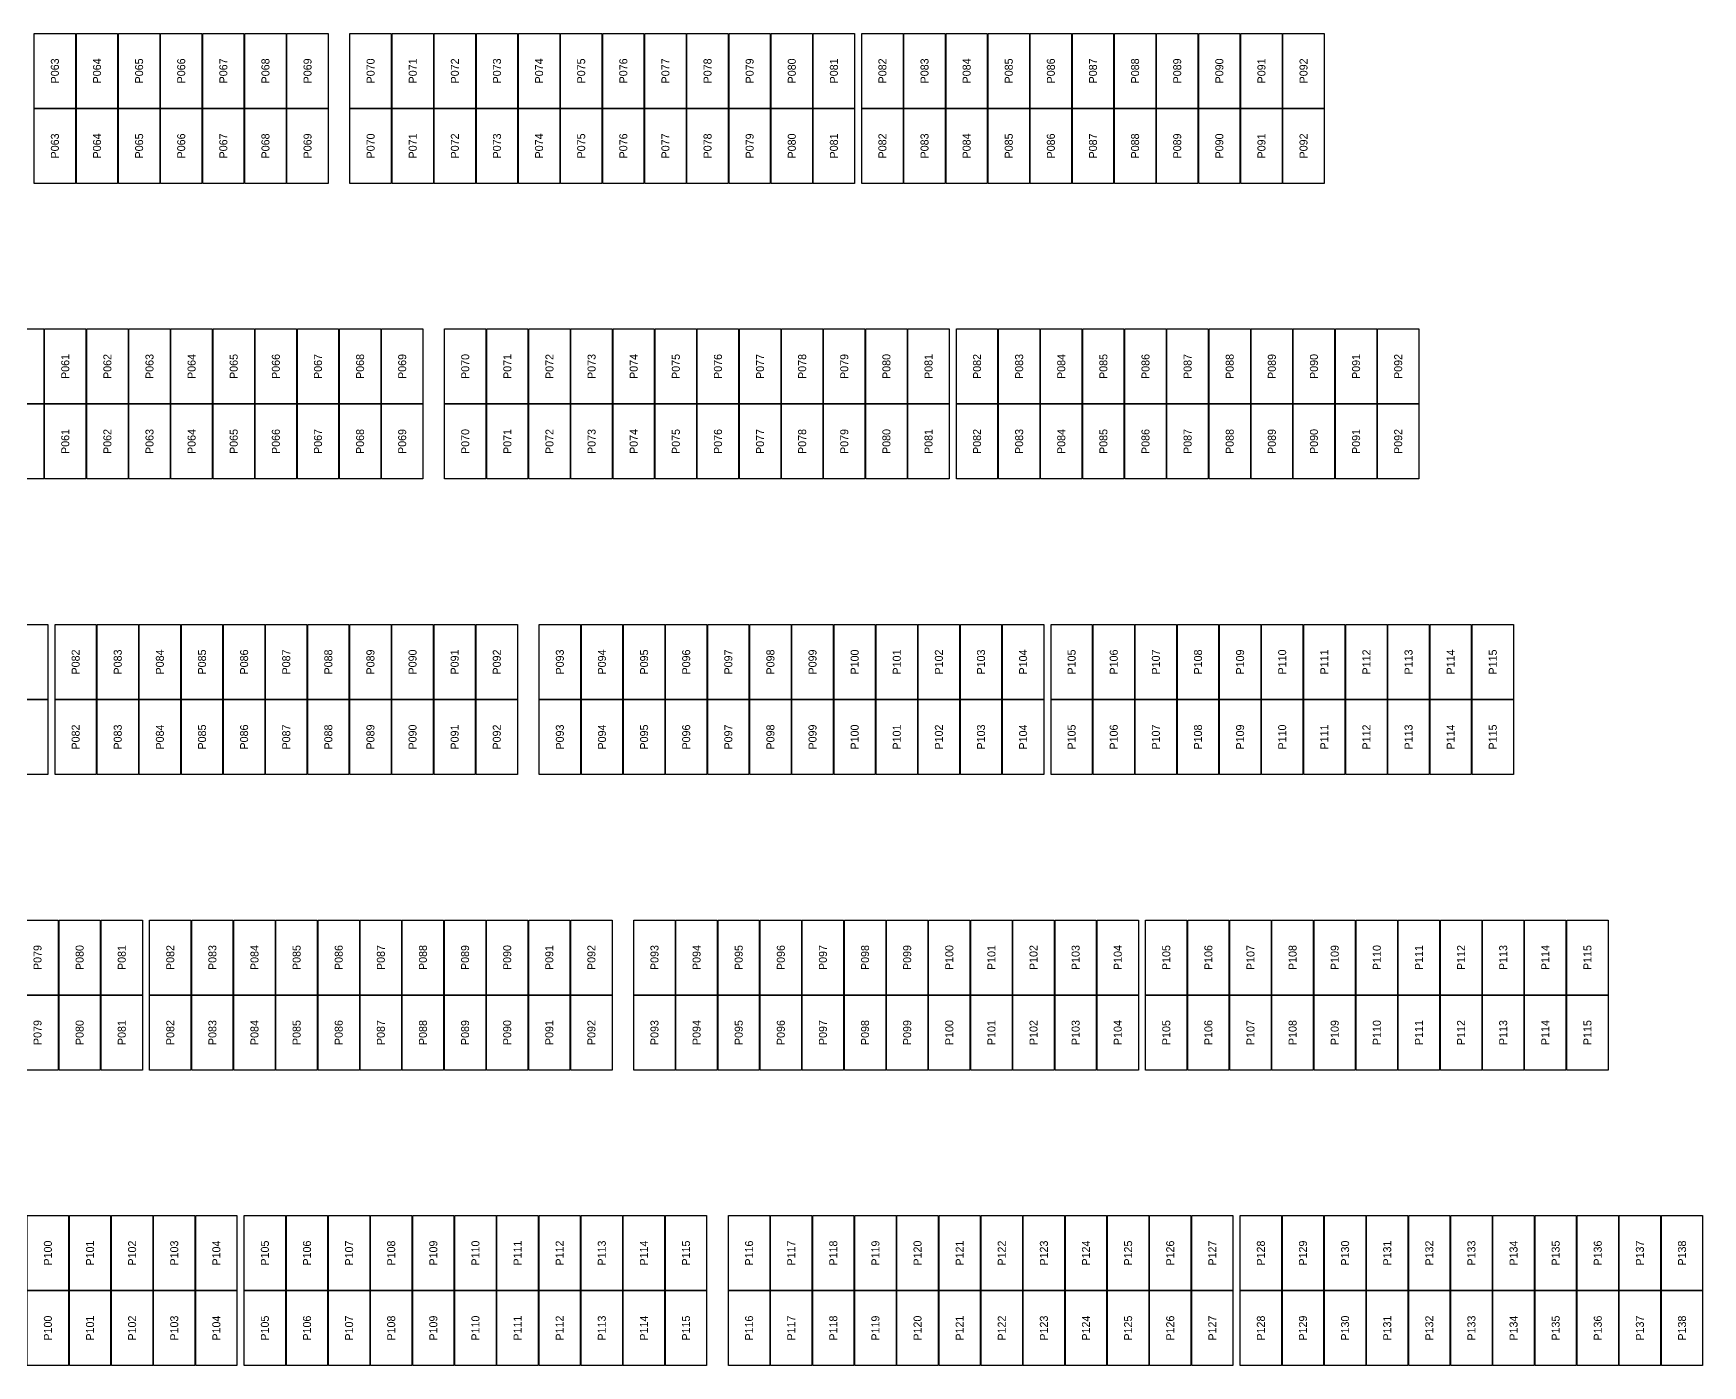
# Model space of a CAD drawing. Extents: x 296295 to 296770, y 651564 to 652121.
# Drawn here: x 296668.19 to 296714.09, y 651669.76 to 651706.39 of the extents above; entities that cross this region are included whole.
import ezdxf
from ezdxf.enums import TextEntityAlignment as Align

# ---------------------------------------------------------------- set-up
doc = ezdxf.new("R2010")
doc.units = 0

msp = doc.modelspace()

# ---------------------------------------------------------------- linework, layer by layer
at = {"layer": 'PANELS_MASTER'}
for points in [[(296668.218, 651706.385), (296669.352, 651706.385), (296669.352, 651704.322), (296668.218, 651704.322)], [(296669.376, 651706.385), (296670.51, 651706.385), (296670.51, 651704.322), (296669.376, 651704.322)], [(296670.534, 651706.385), (296671.668, 651706.385), (296671.668, 651704.322), (296670.534, 651704.322)], [(296671.692, 651706.385), (296672.826, 651706.385), (296672.826, 651704.322), (296671.692, 651704.322)], [(296672.85, 651706.385), (296673.984, 651706.385), (296673.984, 651704.322), (296672.85, 651704.322)], [(296674.008, 651706.385), (296675.142, 651706.385), (296675.142, 651704.322), (296674.008, 651704.322)], [(296675.166, 651706.385), (296676.3, 651706.385), (296676.3, 651704.322), (296675.166, 651704.322)], [(296676.9, 651706.385), (296678.034, 651706.385), (296678.034, 651704.322), (296676.9, 651704.322)], [(296678.058, 651706.385), (296679.192, 651706.385), (296679.192, 651704.322), (296678.058, 651704.322)], [(296679.216, 651706.385), (296680.35, 651706.385), (296680.35, 651704.322), (296679.216, 651704.322)], [(296680.374, 651706.385), (296681.508, 651706.385), (296681.508, 651704.322), (296680.374, 651704.322)], [(296681.532, 651706.385), (296682.666, 651706.385), (296682.666, 651704.322), (296681.532, 651704.322)], [(296682.69, 651706.385), (296683.824, 651706.385), (296683.824, 651704.322), (296682.69, 651704.322)], [(296683.848, 651706.385), (296684.982, 651706.385), (296684.982, 651704.322), (296683.848, 651704.322)], [(296685.006, 651706.385), (296686.14, 651706.385), (296686.14, 651704.322), (296685.006, 651704.322)], [(296686.164, 651706.385), (296687.298, 651706.385), (296687.298, 651704.322), (296686.164, 651704.322)], [(296687.322, 651706.385), (296688.456, 651706.385), (296688.456, 651704.322), (296687.322, 651704.322)], [(296688.48, 651706.385), (296689.614, 651706.385), (296689.614, 651704.322), (296688.48, 651704.322)], [(296689.638, 651706.385), (296690.772, 651706.385), (296690.772, 651704.322), (296689.638, 651704.322)], [(296690.972, 651706.385), (296692.106, 651706.385), (296692.106, 651704.322), (296690.972, 651704.322)], [(296692.13, 651706.385), (296693.264, 651706.385), (296693.264, 651704.322), (296692.13, 651704.322)], [(296693.288, 651706.385), (296694.422, 651706.385), (296694.422, 651704.322), (296693.288, 651704.322)], [(296694.446, 651706.385), (296695.58, 651706.385), (296695.58, 651704.322), (296694.446, 651704.322)], [(296695.604, 651706.385), (296696.738, 651706.385), (296696.738, 651704.322), (296695.604, 651704.322)], [(296696.762, 651706.385), (296697.896, 651706.385), (296697.896, 651704.322), (296696.762, 651704.322)], [(296697.92, 651706.385), (296699.054, 651706.385), (296699.054, 651704.322), (296697.92, 651704.322)], [(296699.078, 651706.385), (296700.212, 651706.385), (296700.212, 651704.322), (296699.078, 651704.322)], [(296700.236, 651706.385), (296701.37, 651706.385), (296701.37, 651704.322), (296700.236, 651704.322)], [(296701.394, 651706.385), (296702.528, 651706.385), (296702.528, 651704.322), (296701.394, 651704.322)], [(296702.552, 651706.385), (296703.686, 651706.385), (296703.686, 651704.322), (296702.552, 651704.322)], [(296668.218, 651704.322), (296669.352, 651704.322), (296669.352, 651702.259), (296668.218, 651702.259)], [(296669.376, 651704.322), (296670.51, 651704.322), (296670.51, 651702.259), (296669.376, 651702.259)], [(296670.534, 651704.322), (296671.668, 651704.322), (296671.668, 651702.259), (296670.534, 651702.259)], [(296671.692, 651704.322), (296672.826, 651704.322), (296672.826, 651702.259), (296671.692, 651702.259)], [(296672.85, 651704.322), (296673.984, 651704.322), (296673.984, 651702.259), (296672.85, 651702.259)], [(296674.008, 651704.322), (296675.142, 651704.322), (296675.142, 651702.259), (296674.008, 651702.259)], [(296675.166, 651704.322), (296676.3, 651704.322), (296676.3, 651702.259), (296675.166, 651702.259)], [(296676.9, 651704.322), (296678.034, 651704.322), (296678.034, 651702.259), (296676.9, 651702.259)], [(296678.058, 651704.322), (296679.192, 651704.322), (296679.192, 651702.259), (296678.058, 651702.259)], [(296679.216, 651704.322), (296680.35, 651704.322), (296680.35, 651702.259), (296679.216, 651702.259)], [(296680.374, 651704.322), (296681.508, 651704.322), (296681.508, 651702.259), (296680.374, 651702.259)], [(296681.532, 651704.322), (296682.666, 651704.322), (296682.666, 651702.259), (296681.532, 651702.259)], [(296682.69, 651704.322), (296683.824, 651704.322), (296683.824, 651702.259), (296682.69, 651702.259)], [(296683.848, 651704.322), (296684.982, 651704.322), (296684.982, 651702.259), (296683.848, 651702.259)], [(296685.006, 651704.322), (296686.14, 651704.322), (296686.14, 651702.259), (296685.006, 651702.259)], [(296686.164, 651704.322), (296687.298, 651704.322), (296687.298, 651702.259), (296686.164, 651702.259)], [(296687.322, 651704.322), (296688.456, 651704.322), (296688.456, 651702.259), (296687.322, 651702.259)], [(296688.48, 651704.322), (296689.614, 651704.322), (296689.614, 651702.259), (296688.48, 651702.259)], [(296689.638, 651704.322), (296690.772, 651704.322), (296690.772, 651702.259), (296689.638, 651702.259)], [(296690.972, 651704.322), (296692.106, 651704.322), (296692.106, 651702.259), (296690.972, 651702.259)], [(296692.13, 651704.322), (296693.264, 651704.322), (296693.264, 651702.259), (296692.13, 651702.259)], [(296693.288, 651704.322), (296694.422, 651704.322), (296694.422, 651702.259), (296693.288, 651702.259)], [(296694.446, 651704.322), (296695.58, 651704.322), (296695.58, 651702.259), (296694.446, 651702.259)], [(296695.604, 651704.322), (296696.738, 651704.322), (296696.738, 651702.259), (296695.604, 651702.259)], [(296696.762, 651704.322), (296697.896, 651704.322), (296697.896, 651702.259), (296696.762, 651702.259)], [(296697.92, 651704.322), (296699.054, 651704.322), (296699.054, 651702.259), (296697.92, 651702.259)], [(296699.078, 651704.322), (296700.212, 651704.322), (296700.212, 651702.259), (296699.078, 651702.259)], [(296700.236, 651704.322), (296701.37, 651704.322), (296701.37, 651702.259), (296700.236, 651702.259)], [(296701.394, 651704.322), (296702.528, 651704.322), (296702.528, 651702.259), (296701.394, 651702.259)], [(296702.552, 651704.322), (296703.686, 651704.322), (296703.686, 651702.259), (296702.552, 651702.259)], [(296667.346, 651698.259), (296668.48, 651698.259), (296668.48, 651696.196), (296667.346, 651696.196)], [(296668.504, 651698.259), (296669.638, 651698.259), (296669.638, 651696.196), (296668.504, 651696.196)], [(296669.662, 651698.259), (296670.796, 651698.259), (296670.796, 651696.196), (296669.662, 651696.196)], [(296670.82, 651698.259), (296671.954, 651698.259), (296671.954, 651696.196), (296670.82, 651696.196)], [(296671.978, 651698.259), (296673.112, 651698.259), (296673.112, 651696.196), (296671.978, 651696.196)], [(296673.136, 651698.259), (296674.27, 651698.259), (296674.27, 651696.196), (296673.136, 651696.196)], [(296674.294, 651698.259), (296675.428, 651698.259), (296675.428, 651696.196), (296674.294, 651696.196)], [(296675.452, 651698.259), (296676.586, 651698.259), (296676.586, 651696.196), (296675.452, 651696.196)], [(296676.61, 651698.259), (296677.744, 651698.259), (296677.744, 651696.196), (296676.61, 651696.196)], [(296677.768, 651698.259), (296678.902, 651698.259), (296678.902, 651696.196), (296677.768, 651696.196)], [(296679.502, 651698.259), (296680.636, 651698.259), (296680.636, 651696.196), (296679.502, 651696.196)], [(296680.66, 651698.259), (296681.794, 651698.259), (296681.794, 651696.196), (296680.66, 651696.196)], [(296681.818, 651698.259), (296682.952, 651698.259), (296682.952, 651696.196), (296681.818, 651696.196)], [(296682.976, 651698.259), (296684.11, 651698.259), (296684.11, 651696.196), (296682.976, 651696.196)], [(296684.134, 651698.259), (296685.268, 651698.259), (296685.268, 651696.196), (296684.134, 651696.196)], [(296685.292, 651698.259), (296686.426, 651698.259), (296686.426, 651696.196), (296685.292, 651696.196)], [(296686.45, 651698.259), (296687.584, 651698.259), (296687.584, 651696.196), (296686.45, 651696.196)], [(296687.608, 651698.259), (296688.742, 651698.259), (296688.742, 651696.196), (296687.608, 651696.196)], [(296688.766, 651698.259), (296689.9, 651698.259), (296689.9, 651696.196), (296688.766, 651696.196)], [(296689.924, 651698.259), (296691.058, 651698.259), (296691.058, 651696.196), (296689.924, 651696.196)], [(296691.082, 651698.259), (296692.216, 651698.259), (296692.216, 651696.196), (296691.082, 651696.196)], [(296692.24, 651698.259), (296693.374, 651698.259), (296693.374, 651696.196), (296692.24, 651696.196)], [(296693.574, 651698.259), (296694.708, 651698.259), (296694.708, 651696.196), (296693.574, 651696.196)], [(296694.732, 651698.259), (296695.866, 651698.259), (296695.866, 651696.196), (296694.732, 651696.196)], [(296695.89, 651698.259), (296697.024, 651698.259), (296697.024, 651696.196), (296695.89, 651696.196)], [(296697.048, 651698.259), (296698.182, 651698.259), (296698.182, 651696.196), (296697.048, 651696.196)], [(296698.206, 651698.259), (296699.34, 651698.259), (296699.34, 651696.196), (296698.206, 651696.196)], [(296699.364, 651698.259), (296700.498, 651698.259), (296700.498, 651696.196), (296699.364, 651696.196)], [(296700.522, 651698.259), (296701.656, 651698.259), (296701.656, 651696.196), (296700.522, 651696.196)], [(296701.68, 651698.259), (296702.814, 651698.259), (296702.814, 651696.196), (296701.68, 651696.196)], [(296702.838, 651698.259), (296703.972, 651698.259), (296703.972, 651696.196), (296702.838, 651696.196)], [(296703.996, 651698.259), (296705.13, 651698.259), (296705.13, 651696.196), (296703.996, 651696.196)], [(296705.154, 651698.259), (296706.288, 651698.259), (296706.288, 651696.196), (296705.154, 651696.196)], [(296667.346, 651696.196), (296668.48, 651696.196), (296668.48, 651694.133), (296667.346, 651694.133)], [(296668.504, 651696.196), (296669.638, 651696.196), (296669.638, 651694.133), (296668.504, 651694.133)], [(296669.662, 651696.196), (296670.796, 651696.196), (296670.796, 651694.133), (296669.662, 651694.133)], [(296670.82, 651696.196), (296671.954, 651696.196), (296671.954, 651694.133), (296670.82, 651694.133)], [(296671.978, 651696.196), (296673.112, 651696.196), (296673.112, 651694.133), (296671.978, 651694.133)], [(296673.136, 651696.196), (296674.27, 651696.196), (296674.27, 651694.133), (296673.136, 651694.133)], [(296674.294, 651696.196), (296675.428, 651696.196), (296675.428, 651694.133), (296674.294, 651694.133)], [(296675.452, 651696.196), (296676.586, 651696.196), (296676.586, 651694.133), (296675.452, 651694.133)], [(296676.61, 651696.196), (296677.744, 651696.196), (296677.744, 651694.133), (296676.61, 651694.133)], [(296677.768, 651696.196), (296678.902, 651696.196), (296678.902, 651694.133), (296677.768, 651694.133)], [(296679.502, 651696.196), (296680.636, 651696.196), (296680.636, 651694.133), (296679.502, 651694.133)], [(296680.66, 651696.196), (296681.794, 651696.196), (296681.794, 651694.133), (296680.66, 651694.133)], [(296681.818, 651696.196), (296682.952, 651696.196), (296682.952, 651694.133), (296681.818, 651694.133)], [(296682.976, 651696.196), (296684.11, 651696.196), (296684.11, 651694.133), (296682.976, 651694.133)], [(296684.134, 651696.196), (296685.268, 651696.196), (296685.268, 651694.133), (296684.134, 651694.133)], [(296685.292, 651696.196), (296686.426, 651696.196), (296686.426, 651694.133), (296685.292, 651694.133)], [(296686.45, 651696.196), (296687.584, 651696.196), (296687.584, 651694.133), (296686.45, 651694.133)], [(296687.608, 651696.196), (296688.742, 651696.196), (296688.742, 651694.133), (296687.608, 651694.133)], [(296688.766, 651696.196), (296689.9, 651696.196), (296689.9, 651694.133), (296688.766, 651694.133)], [(296689.924, 651696.196), (296691.058, 651696.196), (296691.058, 651694.133), (296689.924, 651694.133)], [(296691.082, 651696.196), (296692.216, 651696.196), (296692.216, 651694.133), (296691.082, 651694.133)], [(296692.24, 651696.196), (296693.374, 651696.196), (296693.374, 651694.133), (296692.24, 651694.133)], [(296693.574, 651696.196), (296694.708, 651696.196), (296694.708, 651694.133), (296693.574, 651694.133)], [(296694.732, 651696.196), (296695.866, 651696.196), (296695.866, 651694.133), (296694.732, 651694.133)], [(296695.89, 651696.196), (296697.024, 651696.196), (296697.024, 651694.133), (296695.89, 651694.133)], [(296697.048, 651696.196), (296698.182, 651696.196), (296698.182, 651694.133), (296697.048, 651694.133)], [(296698.206, 651696.196), (296699.34, 651696.196), (296699.34, 651694.133), (296698.206, 651694.133)], [(296699.364, 651696.196), (296700.498, 651696.196), (296700.498, 651694.133), (296699.364, 651694.133)], [(296700.522, 651696.196), (296701.656, 651696.196), (296701.656, 651694.133), (296700.522, 651694.133)], [(296701.68, 651696.196), (296702.814, 651696.196), (296702.814, 651694.133), (296701.68, 651694.133)], [(296702.838, 651696.196), (296703.972, 651696.196), (296703.972, 651694.133), (296702.838, 651694.133)], [(296703.996, 651696.196), (296705.13, 651696.196), (296705.13, 651694.133), (296703.996, 651694.133)], [(296705.154, 651696.196), (296706.288, 651696.196), (296706.288, 651694.133), (296705.154, 651694.133)], [(296667.455, 651690.133), (296668.589, 651690.133), (296668.589, 651688.07), (296667.455, 651688.07)], [(296668.789, 651690.133), (296669.923, 651690.133), (296669.923, 651688.07), (296668.789, 651688.07)], [(296669.947, 651690.133), (296671.081, 651690.133), (296671.081, 651688.07), (296669.947, 651688.07)], [(296671.105, 651690.133), (296672.239, 651690.133), (296672.239, 651688.07), (296671.105, 651688.07)], [(296672.263, 651690.133), (296673.397, 651690.133), (296673.397, 651688.07), (296672.263, 651688.07)], [(296673.421, 651690.133), (296674.555, 651690.133), (296674.555, 651688.07), (296673.421, 651688.07)], [(296674.579, 651690.133), (296675.713, 651690.133), (296675.713, 651688.07), (296674.579, 651688.07)], [(296675.737, 651690.133), (296676.871, 651690.133), (296676.871, 651688.07), (296675.737, 651688.07)], [(296676.895, 651690.133), (296678.029, 651690.133), (296678.029, 651688.07), (296676.895, 651688.07)], [(296678.053, 651690.133), (296679.187, 651690.133), (296679.187, 651688.07), (296678.053, 651688.07)], [(296679.211, 651690.133), (296680.345, 651690.133), (296680.345, 651688.07), (296679.211, 651688.07)], [(296680.369, 651690.133), (296681.503, 651690.133), (296681.503, 651688.07), (296680.369, 651688.07)], [(296682.103, 651690.133), (296683.237, 651690.133), (296683.237, 651688.07), (296682.103, 651688.07)], [(296683.261, 651690.133), (296684.395, 651690.133), (296684.395, 651688.07), (296683.261, 651688.07)], [(296684.419, 651690.133), (296685.553, 651690.133), (296685.553, 651688.07), (296684.419, 651688.07)], [(296685.577, 651690.133), (296686.711, 651690.133), (296686.711, 651688.07), (296685.577, 651688.07)], [(296686.735, 651690.133), (296687.869, 651690.133), (296687.869, 651688.07), (296686.735, 651688.07)], [(296687.893, 651690.133), (296689.027, 651690.133), (296689.027, 651688.07), (296687.893, 651688.07)], [(296689.051, 651690.133), (296690.185, 651690.133), (296690.185, 651688.07), (296689.051, 651688.07)], [(296690.209, 651690.133), (296691.343, 651690.133), (296691.343, 651688.07), (296690.209, 651688.07)], [(296691.367, 651690.133), (296692.501, 651690.133), (296692.501, 651688.07), (296691.367, 651688.07)], [(296692.525, 651690.133), (296693.659, 651690.133), (296693.659, 651688.07), (296692.525, 651688.07)], [(296693.683, 651690.133), (296694.817, 651690.133), (296694.817, 651688.07), (296693.683, 651688.07)], [(296694.841, 651690.133), (296695.975, 651690.133), (296695.975, 651688.07), (296694.841, 651688.07)], [(296696.175, 651690.133), (296697.309, 651690.133), (296697.309, 651688.07), (296696.175, 651688.07)], [(296697.333, 651690.133), (296698.467, 651690.133), (296698.467, 651688.07), (296697.333, 651688.07)], [(296698.491, 651690.133), (296699.625, 651690.133), (296699.625, 651688.07), (296698.491, 651688.07)], [(296699.649, 651690.133), (296700.783, 651690.133), (296700.783, 651688.07), (296699.649, 651688.07)], [(296700.807, 651690.133), (296701.941, 651690.133), (296701.941, 651688.07), (296700.807, 651688.07)], [(296701.965, 651690.133), (296703.099, 651690.133), (296703.099, 651688.07), (296701.965, 651688.07)], [(296703.123, 651690.133), (296704.257, 651690.133), (296704.257, 651688.07), (296703.123, 651688.07)], [(296704.281, 651690.133), (296705.415, 651690.133), (296705.415, 651688.07), (296704.281, 651688.07)], [(296705.439, 651690.133), (296706.573, 651690.133), (296706.573, 651688.07), (296705.439, 651688.07)], [(296706.597, 651690.133), (296707.731, 651690.133), (296707.731, 651688.07), (296706.597, 651688.07)], [(296707.755, 651690.133), (296708.889, 651690.133), (296708.889, 651688.07), (296707.755, 651688.07)], [(296667.455, 651688.07), (296668.589, 651688.07), (296668.589, 651686.007), (296667.455, 651686.007)], [(296668.789, 651688.07), (296669.923, 651688.07), (296669.923, 651686.007), (296668.789, 651686.007)], [(296669.947, 651688.07), (296671.081, 651688.07), (296671.081, 651686.007), (296669.947, 651686.007)], [(296671.105, 651688.07), (296672.239, 651688.07), (296672.239, 651686.007), (296671.105, 651686.007)], [(296672.263, 651688.07), (296673.397, 651688.07), (296673.397, 651686.007), (296672.263, 651686.007)], [(296673.421, 651688.07), (296674.555, 651688.07), (296674.555, 651686.007), (296673.421, 651686.007)], [(296674.579, 651688.07), (296675.713, 651688.07), (296675.713, 651686.007), (296674.579, 651686.007)], [(296675.737, 651688.07), (296676.871, 651688.07), (296676.871, 651686.007), (296675.737, 651686.007)], [(296676.895, 651688.07), (296678.029, 651688.07), (296678.029, 651686.007), (296676.895, 651686.007)], [(296678.053, 651688.07), (296679.187, 651688.07), (296679.187, 651686.007), (296678.053, 651686.007)], [(296679.211, 651688.07), (296680.345, 651688.07), (296680.345, 651686.007), (296679.211, 651686.007)], [(296680.369, 651688.07), (296681.503, 651688.07), (296681.503, 651686.007), (296680.369, 651686.007)], [(296682.103, 651688.07), (296683.237, 651688.07), (296683.237, 651686.007), (296682.103, 651686.007)], [(296683.261, 651688.07), (296684.395, 651688.07), (296684.395, 651686.007), (296683.261, 651686.007)], [(296684.419, 651688.07), (296685.553, 651688.07), (296685.553, 651686.007), (296684.419, 651686.007)], [(296685.577, 651688.07), (296686.711, 651688.07), (296686.711, 651686.007), (296685.577, 651686.007)], [(296686.735, 651688.07), (296687.869, 651688.07), (296687.869, 651686.007), (296686.735, 651686.007)], [(296687.893, 651688.07), (296689.027, 651688.07), (296689.027, 651686.007), (296687.893, 651686.007)], [(296689.051, 651688.07), (296690.185, 651688.07), (296690.185, 651686.007), (296689.051, 651686.007)], [(296690.209, 651688.07), (296691.343, 651688.07), (296691.343, 651686.007), (296690.209, 651686.007)], [(296691.367, 651688.07), (296692.501, 651688.07), (296692.501, 651686.007), (296691.367, 651686.007)], [(296692.525, 651688.07), (296693.659, 651688.07), (296693.659, 651686.007), (296692.525, 651686.007)], [(296693.683, 651688.07), (296694.817, 651688.07), (296694.817, 651686.007), (296693.683, 651686.007)], [(296694.841, 651688.07), (296695.975, 651688.07), (296695.975, 651686.007), (296694.841, 651686.007)], [(296696.175, 651688.07), (296697.309, 651688.07), (296697.309, 651686.007), (296696.175, 651686.007)], [(296697.333, 651688.07), (296698.467, 651688.07), (296698.467, 651686.007), (296697.333, 651686.007)], [(296698.491, 651688.07), (296699.625, 651688.07), (296699.625, 651686.007), (296698.491, 651686.007)], [(296699.649, 651688.07), (296700.783, 651688.07), (296700.783, 651686.007), (296699.649, 651686.007)], [(296700.807, 651688.07), (296701.941, 651688.07), (296701.941, 651686.007), (296700.807, 651686.007)], [(296701.965, 651688.07), (296703.099, 651688.07), (296703.099, 651686.007), (296701.965, 651686.007)], [(296703.123, 651688.07), (296704.257, 651688.07), (296704.257, 651686.007), (296703.123, 651686.007)], [(296704.281, 651688.07), (296705.415, 651688.07), (296705.415, 651686.007), (296704.281, 651686.007)], [(296705.439, 651688.07), (296706.573, 651688.07), (296706.573, 651686.007), (296705.439, 651686.007)], [(296706.597, 651688.07), (296707.731, 651688.07), (296707.731, 651686.007), (296706.597, 651686.007)], [(296707.755, 651688.07), (296708.889, 651688.07), (296708.889, 651686.007), (296707.755, 651686.007)], [(296667.741, 651682.007), (296668.875, 651682.007), (296668.875, 651679.944), (296667.741, 651679.944)], [(296668.899, 651682.007), (296670.033, 651682.007), (296670.033, 651679.944), (296668.899, 651679.944)], [(296670.057, 651682.007), (296671.191, 651682.007), (296671.191, 651679.944), (296670.057, 651679.944)], [(296671.391, 651682.007), (296672.525, 651682.007), (296672.525, 651679.944), (296671.391, 651679.944)], [(296672.549, 651682.007), (296673.683, 651682.007), (296673.683, 651679.944), (296672.549, 651679.944)], [(296673.707, 651682.007), (296674.841, 651682.007), (296674.841, 651679.944), (296673.707, 651679.944)], [(296674.865, 651682.007), (296675.999, 651682.007), (296675.999, 651679.944), (296674.865, 651679.944)], [(296676.023, 651682.007), (296677.157, 651682.007), (296677.157, 651679.944), (296676.023, 651679.944)], [(296677.181, 651682.007), (296678.315, 651682.007), (296678.315, 651679.944), (296677.181, 651679.944)], [(296678.339, 651682.007), (296679.473, 651682.007), (296679.473, 651679.944), (296678.339, 651679.944)], [(296679.497, 651682.007), (296680.631, 651682.007), (296680.631, 651679.944), (296679.497, 651679.944)], [(296680.655, 651682.007), (296681.789, 651682.007), (296681.789, 651679.944), (296680.655, 651679.944)], [(296681.813, 651682.007), (296682.947, 651682.007), (296682.947, 651679.944), (296681.813, 651679.944)], [(296682.971, 651682.007), (296684.105, 651682.007), (296684.105, 651679.944), (296682.971, 651679.944)], [(296684.705, 651682.007), (296685.839, 651682.007), (296685.839, 651679.944), (296684.705, 651679.944)], [(296685.863, 651682.007), (296686.997, 651682.007), (296686.997, 651679.944), (296685.863, 651679.944)], [(296687.021, 651682.007), (296688.155, 651682.007), (296688.155, 651679.944), (296687.021, 651679.944)], [(296688.179, 651682.007), (296689.313, 651682.007), (296689.313, 651679.944), (296688.179, 651679.944)], [(296689.337, 651682.007), (296690.471, 651682.007), (296690.471, 651679.944), (296689.337, 651679.944)], [(296690.495, 651682.007), (296691.629, 651682.007), (296691.629, 651679.944), (296690.495, 651679.944)], [(296691.653, 651682.007), (296692.787, 651682.007), (296692.787, 651679.944), (296691.653, 651679.944)], [(296692.811, 651682.007), (296693.945, 651682.007), (296693.945, 651679.944), (296692.811, 651679.944)], [(296693.969, 651682.007), (296695.103, 651682.007), (296695.103, 651679.944), (296693.969, 651679.944)], [(296695.127, 651682.007), (296696.261, 651682.007), (296696.261, 651679.944), (296695.127, 651679.944)], [(296696.285, 651682.007), (296697.419, 651682.007), (296697.419, 651679.944), (296696.285, 651679.944)], [(296697.443, 651682.007), (296698.577, 651682.007), (296698.577, 651679.944), (296697.443, 651679.944)], [(296698.777, 651682.007), (296699.911, 651682.007), (296699.911, 651679.944), (296698.777, 651679.944)], [(296699.935, 651682.007), (296701.069, 651682.007), (296701.069, 651679.944), (296699.935, 651679.944)], [(296701.093, 651682.007), (296702.227, 651682.007), (296702.227, 651679.944), (296701.093, 651679.944)], [(296702.251, 651682.007), (296703.385, 651682.007), (296703.385, 651679.944), (296702.251, 651679.944)], [(296703.409, 651682.007), (296704.543, 651682.007), (296704.543, 651679.944), (296703.409, 651679.944)], [(296704.567, 651682.007), (296705.701, 651682.007), (296705.701, 651679.944), (296704.567, 651679.944)], [(296705.725, 651682.007), (296706.859, 651682.007), (296706.859, 651679.944), (296705.725, 651679.944)], [(296706.883, 651682.007), (296708.017, 651682.007), (296708.017, 651679.944), (296706.883, 651679.944)], [(296708.041, 651682.007), (296709.175, 651682.007), (296709.175, 651679.944), (296708.041, 651679.944)], [(296709.199, 651682.007), (296710.333, 651682.007), (296710.333, 651679.944), (296709.199, 651679.944)], [(296710.357, 651682.007), (296711.491, 651682.007), (296711.491, 651679.944), (296710.357, 651679.944)], [(296667.741, 651679.944), (296668.875, 651679.944), (296668.875, 651677.881), (296667.741, 651677.881)], [(296668.899, 651679.944), (296670.033, 651679.944), (296670.033, 651677.881), (296668.899, 651677.881)], [(296670.057, 651679.944), (296671.191, 651679.944), (296671.191, 651677.881), (296670.057, 651677.881)], [(296671.391, 651679.944), (296672.525, 651679.944), (296672.525, 651677.881), (296671.391, 651677.881)], [(296672.549, 651679.944), (296673.683, 651679.944), (296673.683, 651677.881), (296672.549, 651677.881)], [(296673.707, 651679.944), (296674.841, 651679.944), (296674.841, 651677.881), (296673.707, 651677.881)], [(296674.865, 651679.944), (296675.999, 651679.944), (296675.999, 651677.881), (296674.865, 651677.881)], [(296676.023, 651679.944), (296677.157, 651679.944), (296677.157, 651677.881), (296676.023, 651677.881)], [(296677.181, 651679.944), (296678.315, 651679.944), (296678.315, 651677.881), (296677.181, 651677.881)], [(296678.339, 651679.944), (296679.473, 651679.944), (296679.473, 651677.881), (296678.339, 651677.881)], [(296679.497, 651679.944), (296680.631, 651679.944), (296680.631, 651677.881), (296679.497, 651677.881)], [(296680.655, 651679.944), (296681.789, 651679.944), (296681.789, 651677.881), (296680.655, 651677.881)], [(296681.813, 651679.944), (296682.947, 651679.944), (296682.947, 651677.881), (296681.813, 651677.881)], [(296682.971, 651679.944), (296684.105, 651679.944), (296684.105, 651677.881), (296682.971, 651677.881)], [(296684.705, 651679.944), (296685.839, 651679.944), (296685.839, 651677.881), (296684.705, 651677.881)], [(296685.863, 651679.944), (296686.997, 651679.944), (296686.997, 651677.881), (296685.863, 651677.881)], [(296687.021, 651679.944), (296688.155, 651679.944), (296688.155, 651677.881), (296687.021, 651677.881)], [(296688.179, 651679.944), (296689.313, 651679.944), (296689.313, 651677.881), (296688.179, 651677.881)], [(296689.337, 651679.944), (296690.471, 651679.944), (296690.471, 651677.881), (296689.337, 651677.881)], [(296690.495, 651679.944), (296691.629, 651679.944), (296691.629, 651677.881), (296690.495, 651677.881)], [(296691.653, 651679.944), (296692.787, 651679.944), (296692.787, 651677.881), (296691.653, 651677.881)], [(296692.811, 651679.944), (296693.945, 651679.944), (296693.945, 651677.881), (296692.811, 651677.881)], [(296693.969, 651679.944), (296695.103, 651679.944), (296695.103, 651677.881), (296693.969, 651677.881)], [(296695.127, 651679.944), (296696.261, 651679.944), (296696.261, 651677.881), (296695.127, 651677.881)], [(296696.285, 651679.944), (296697.419, 651679.944), (296697.419, 651677.881), (296696.285, 651677.881)], [(296697.443, 651679.944), (296698.577, 651679.944), (296698.577, 651677.881), (296697.443, 651677.881)], [(296698.777, 651679.944), (296699.911, 651679.944), (296699.911, 651677.881), (296698.777, 651677.881)], [(296699.935, 651679.944), (296701.069, 651679.944), (296701.069, 651677.881), (296699.935, 651677.881)], [(296701.093, 651679.944), (296702.227, 651679.944), (296702.227, 651677.881), (296701.093, 651677.881)], [(296702.251, 651679.944), (296703.385, 651679.944), (296703.385, 651677.881), (296702.251, 651677.881)], [(296703.409, 651679.944), (296704.543, 651679.944), (296704.543, 651677.881), (296703.409, 651677.881)], [(296704.567, 651679.944), (296705.701, 651679.944), (296705.701, 651677.881), (296704.567, 651677.881)], [(296705.725, 651679.944), (296706.859, 651679.944), (296706.859, 651677.881), (296705.725, 651677.881)], [(296706.883, 651679.944), (296708.017, 651679.944), (296708.017, 651677.881), (296706.883, 651677.881)], [(296708.041, 651679.944), (296709.175, 651679.944), (296709.175, 651677.881), (296708.041, 651677.881)], [(296709.199, 651679.944), (296710.333, 651679.944), (296710.333, 651677.881), (296709.199, 651677.881)], [(296710.357, 651679.944), (296711.491, 651679.944), (296711.491, 651677.881), (296710.357, 651677.881)], [(296668.026, 651673.881), (296669.16, 651673.881), (296669.16, 651671.818), (296668.026, 651671.818)], [(296669.184, 651673.881), (296670.318, 651673.881), (296670.318, 651671.818), (296669.184, 651671.818)], [(296670.342, 651673.881), (296671.476, 651673.881), (296671.476, 651671.818), (296670.342, 651671.818)], [(296671.5, 651673.881), (296672.634, 651673.881), (296672.634, 651671.818), (296671.5, 651671.818)], [(296672.658, 651673.881), (296673.792, 651673.881), (296673.792, 651671.818), (296672.658, 651671.818)], [(296673.992, 651673.881), (296675.126, 651673.881), (296675.126, 651671.818), (296673.992, 651671.818)], [(296675.15, 651673.881), (296676.284, 651673.881), (296676.284, 651671.818), (296675.15, 651671.818)], [(296676.308, 651673.881), (296677.442, 651673.881), (296677.442, 651671.818), (296676.308, 651671.818)], [(296677.466, 651673.881), (296678.6, 651673.881), (296678.6, 651671.818), (296677.466, 651671.818)], [(296678.624, 651673.881), (296679.758, 651673.881), (296679.758, 651671.818), (296678.624, 651671.818)], [(296679.782, 651673.881), (296680.916, 651673.881), (296680.916, 651671.818), (296679.782, 651671.818)], [(296680.94, 651673.881), (296682.074, 651673.881), (296682.074, 651671.818), (296680.94, 651671.818)], [(296682.098, 651673.881), (296683.232, 651673.881), (296683.232, 651671.818), (296682.098, 651671.818)], [(296683.256, 651673.881), (296684.39, 651673.881), (296684.39, 651671.818), (296683.256, 651671.818)], [(296684.414, 651673.881), (296685.548, 651673.881), (296685.548, 651671.818), (296684.414, 651671.818)], [(296685.572, 651673.881), (296686.706, 651673.881), (296686.706, 651671.818), (296685.572, 651671.818)], [(296687.306, 651673.881), (296688.44, 651673.881), (296688.44, 651671.818), (296687.306, 651671.818)], [(296688.464, 651673.881), (296689.598, 651673.881), (296689.598, 651671.818), (296688.464, 651671.818)], [(296689.622, 651673.881), (296690.756, 651673.881), (296690.756, 651671.818), (296689.622, 651671.818)], [(296690.78, 651673.881), (296691.914, 651673.881), (296691.914, 651671.818), (296690.78, 651671.818)], [(296691.938, 651673.881), (296693.072, 651673.881), (296693.072, 651671.818), (296691.938, 651671.818)], [(296693.096, 651673.881), (296694.23, 651673.881), (296694.23, 651671.818), (296693.096, 651671.818)], [(296694.254, 651673.881), (296695.388, 651673.881), (296695.388, 651671.818), (296694.254, 651671.818)], [(296695.412, 651673.881), (296696.546, 651673.881), (296696.546, 651671.818), (296695.412, 651671.818)], [(296696.57, 651673.881), (296697.704, 651673.881), (296697.704, 651671.818), (296696.57, 651671.818)], [(296697.728, 651673.881), (296698.862, 651673.881), (296698.862, 651671.818), (296697.728, 651671.818)], [(296698.886, 651673.881), (296700.02, 651673.881), (296700.02, 651671.818), (296698.886, 651671.818)], [(296700.044, 651673.881), (296701.178, 651673.881), (296701.178, 651671.818), (296700.044, 651671.818)], [(296701.378, 651673.881), (296702.512, 651673.881), (296702.512, 651671.818), (296701.378, 651671.818)], [(296702.536, 651673.881), (296703.67, 651673.881), (296703.67, 651671.818), (296702.536, 651671.818)], [(296703.694, 651673.881), (296704.828, 651673.881), (296704.828, 651671.818), (296703.694, 651671.818)], [(296704.852, 651673.881), (296705.986, 651673.881), (296705.986, 651671.818), (296704.852, 651671.818)], [(296706.01, 651673.881), (296707.144, 651673.881), (296707.144, 651671.818), (296706.01, 651671.818)], [(296707.168, 651673.881), (296708.302, 651673.881), (296708.302, 651671.818), (296707.168, 651671.818)], [(296708.326, 651673.881), (296709.46, 651673.881), (296709.46, 651671.818), (296708.326, 651671.818)], [(296709.484, 651673.881), (296710.618, 651673.881), (296710.618, 651671.818), (296709.484, 651671.818)], [(296710.642, 651673.881), (296711.776, 651673.881), (296711.776, 651671.818), (296710.642, 651671.818)], [(296711.8, 651673.881), (296712.934, 651673.881), (296712.934, 651671.818), (296711.8, 651671.818)], [(296712.958, 651673.881), (296714.092, 651673.881), (296714.092, 651671.818), (296712.958, 651671.818)], [(296668.026, 651671.818), (296669.16, 651671.818), (296669.16, 651669.755), (296668.026, 651669.755)], [(296669.184, 651671.818), (296670.318, 651671.818), (296670.318, 651669.755), (296669.184, 651669.755)], [(296670.342, 651671.818), (296671.476, 651671.818), (296671.476, 651669.755), (296670.342, 651669.755)], [(296671.5, 651671.818), (296672.634, 651671.818), (296672.634, 651669.755), (296671.5, 651669.755)], [(296672.658, 651671.818), (296673.792, 651671.818), (296673.792, 651669.755), (296672.658, 651669.755)], [(296673.992, 651671.818), (296675.126, 651671.818), (296675.126, 651669.755), (296673.992, 651669.755)], [(296675.15, 651671.818), (296676.284, 651671.818), (296676.284, 651669.755), (296675.15, 651669.755)], [(296676.308, 651671.818), (296677.442, 651671.818), (296677.442, 651669.755), (296676.308, 651669.755)], [(296677.466, 651671.818), (296678.6, 651671.818), (296678.6, 651669.755), (296677.466, 651669.755)], [(296678.624, 651671.818), (296679.758, 651671.818), (296679.758, 651669.755), (296678.624, 651669.755)], [(296679.782, 651671.818), (296680.916, 651671.818), (296680.916, 651669.755), (296679.782, 651669.755)], [(296680.94, 651671.818), (296682.074, 651671.818), (296682.074, 651669.755), (296680.94, 651669.755)], [(296682.098, 651671.818), (296683.232, 651671.818), (296683.232, 651669.755), (296682.098, 651669.755)], [(296683.256, 651671.818), (296684.39, 651671.818), (296684.39, 651669.755), (296683.256, 651669.755)], [(296684.414, 651671.818), (296685.548, 651671.818), (296685.548, 651669.755), (296684.414, 651669.755)], [(296685.572, 651671.818), (296686.706, 651671.818), (296686.706, 651669.755), (296685.572, 651669.755)], [(296687.306, 651671.818), (296688.44, 651671.818), (296688.44, 651669.755), (296687.306, 651669.755)], [(296688.464, 651671.818), (296689.598, 651671.818), (296689.598, 651669.755), (296688.464, 651669.755)], [(296689.622, 651671.818), (296690.756, 651671.818), (296690.756, 651669.755), (296689.622, 651669.755)], [(296690.78, 651671.818), (296691.914, 651671.818), (296691.914, 651669.755), (296690.78, 651669.755)], [(296691.938, 651671.818), (296693.072, 651671.818), (296693.072, 651669.755), (296691.938, 651669.755)], [(296693.096, 651671.818), (296694.23, 651671.818), (296694.23, 651669.755), (296693.096, 651669.755)], [(296694.254, 651671.818), (296695.388, 651671.818), (296695.388, 651669.755), (296694.254, 651669.755)], [(296695.412, 651671.818), (296696.546, 651671.818), (296696.546, 651669.755), (296695.412, 651669.755)], [(296696.57, 651671.818), (296697.704, 651671.818), (296697.704, 651669.755), (296696.57, 651669.755)], [(296697.728, 651671.818), (296698.862, 651671.818), (296698.862, 651669.755), (296697.728, 651669.755)], [(296698.886, 651671.818), (296700.02, 651671.818), (296700.02, 651669.755), (296698.886, 651669.755)], [(296700.044, 651671.818), (296701.178, 651671.818), (296701.178, 651669.755), (296700.044, 651669.755)], [(296701.378, 651671.818), (296702.512, 651671.818), (296702.512, 651669.755), (296701.378, 651669.755)], [(296702.536, 651671.818), (296703.67, 651671.818), (296703.67, 651669.755), (296702.536, 651669.755)], [(296703.694, 651671.818), (296704.828, 651671.818), (296704.828, 651669.755), (296703.694, 651669.755)], [(296704.852, 651671.818), (296705.986, 651671.818), (296705.986, 651669.755), (296704.852, 651669.755)], [(296706.01, 651671.818), (296707.144, 651671.818), (296707.144, 651669.755), (296706.01, 651669.755)], [(296707.168, 651671.818), (296708.302, 651671.818), (296708.302, 651669.755), (296707.168, 651669.755)], [(296708.326, 651671.818), (296709.46, 651671.818), (296709.46, 651669.755), (296708.326, 651669.755)], [(296709.484, 651671.818), (296710.618, 651671.818), (296710.618, 651669.755), (296709.484, 651669.755)], [(296710.642, 651671.818), (296711.776, 651671.818), (296711.776, 651669.755), (296710.642, 651669.755)], [(296711.8, 651671.818), (296712.934, 651671.818), (296712.934, 651669.755), (296711.8, 651669.755)], [(296712.958, 651671.818), (296714.092, 651671.818), (296714.092, 651669.755), (296712.958, 651669.755)]]:
    msp.add_lwpolyline(points, close=True, dxfattribs=at)

# ---------------------------------------------------------------- texts
at = {"layer": 'PANEL_POSITION'}
for s, p in [('P063', (296668.785, 651705.353)), ('P064', (296669.943, 651705.353)), ('P065', (296671.101, 651705.353)), ('P066', (296672.259, 651705.353)), ('P067', (296673.417, 651705.353)), ('P068', (296674.575, 651705.353)), ('P069', (296675.733, 651705.353)), ('P070', (296677.467, 651705.353)), ('P071', (296678.625, 651705.353)), ('P072', (296679.783, 651705.353)), ('P073', (296680.941, 651705.353)), ('P074', (296682.099, 651705.353)), ('P075', (296683.257, 651705.353)), ('P076', (296684.415, 651705.353)), ('P077', (296685.573, 651705.353)), ('P078', (296686.731, 651705.353)), ('P079', (296687.889, 651705.353)), ('P080', (296689.047, 651705.353)), ('P081', (296690.205, 651705.353)), ('P082', (296691.539, 651705.353)), ('P083', (296692.697, 651705.353)), ('P084', (296693.855, 651705.353)), ('P085', (296695.013, 651705.353)), ('P086', (296696.171, 651705.353)), ('P087', (296697.329, 651705.353)), ('P088', (296698.487, 651705.353)), ('P089', (296699.645, 651705.353)), ('P090', (296700.803, 651705.353)), ('P091', (296701.961, 651705.353)), ('P092', (296703.119, 651705.353)), ('P063', (296668.785, 651703.29)), ('P064', (296669.943, 651703.29)), ('P065', (296671.101, 651703.29)), ('P066', (296672.259, 651703.29)), ('P067', (296673.417, 651703.29)), ('P068', (296674.575, 651703.29)), ('P069', (296675.733, 651703.29)), ('P070', (296677.467, 651703.29)), ('P071', (296678.625, 651703.29)), ('P072', (296679.783, 651703.29)), ('P073', (296680.941, 651703.29)), ('P074', (296682.099, 651703.29)), ('P075', (296683.257, 651703.29)), ('P076', (296684.415, 651703.29)), ('P077', (296685.573, 651703.29)), ('P078', (296686.731, 651703.29)), ('P079', (296687.889, 651703.29)), ('P080', (296689.047, 651703.29)), ('P081', (296690.205, 651703.29)), ('P082', (296691.539, 651703.29)), ('P083', (296692.697, 651703.29)), ('P084', (296693.855, 651703.29)), ('P085', (296695.013, 651703.29)), ('P086', (296696.171, 651703.29)), ('P087', (296697.329, 651703.29)), ('P088', (296698.487, 651703.29)), ('P089', (296699.645, 651703.29)), ('P090', (296700.803, 651703.29)), ('P091', (296701.961, 651703.29)), ('P092', (296703.119, 651703.29)), ('P061', (296669.071, 651697.227)), ('P062', (296670.229, 651697.227)), ('P063', (296671.387, 651697.227)), ('P064', (296672.545, 651697.227)), ('P065', (296673.703, 651697.227)), ('P066', (296674.861, 651697.227)), ('P067', (296676.019, 651697.227)), ('P068', (296677.177, 651697.227)), ('P069', (296678.335, 651697.227)), ('P070', (296680.069, 651697.227)), ('P071', (296681.227, 651697.227)), ('P072', (296682.385, 651697.227)), ('P073', (296683.543, 651697.227)), ('P074', (296684.701, 651697.227)), ('P075', (296685.859, 651697.227)), ('P076', (296687.017, 651697.227)), ('P077', (296688.175, 651697.227)), ('P078', (296689.333, 651697.227)), ('P079', (296690.491, 651697.227)), ('P080', (296691.649, 651697.227)), ('P081', (296692.807, 651697.227)), ('P082', (296694.141, 651697.227)), ('P083', (296695.299, 651697.227)), ('P084', (296696.457, 651697.227)), ('P085', (296697.615, 651697.227)), ('P086', (296698.773, 651697.227)), ('P087', (296699.931, 651697.227)), ('P088', (296701.089, 651697.227)), ('P089', (296702.247, 651697.227)), ('P090', (296703.405, 651697.227)), ('P091', (296704.563, 651697.227)), ('P092', (296705.721, 651697.227)), ('P061', (296669.071, 651695.164)), ('P062', (296670.229, 651695.164)), ('P063', (296671.387, 651695.164)), ('P064', (296672.545, 651695.164)), ('P065', (296673.703, 651695.164)), ('P066', (296674.861, 651695.164)), ('P067', (296676.019, 651695.164)), ('P068', (296677.177, 651695.164)), ('P069', (296678.335, 651695.164)), ('P070', (296680.069, 651695.164)), ('P071', (296681.227, 651695.164)), ('P072', (296682.385, 651695.164)), ('P073', (296683.543, 651695.164)), ('P074', (296684.701, 651695.164)), ('P075', (296685.859, 651695.164)), ('P076', (296687.017, 651695.164)), ('P077', (296688.175, 651695.164)), ('P078', (296689.333, 651695.164)), ('P079', (296690.491, 651695.164)), ('P080', (296691.649, 651695.164)), ('P081', (296692.807, 651695.164)), ('P082', (296694.141, 651695.164)), ('P083', (296695.299, 651695.164)), ('P084', (296696.457, 651695.164)), ('P085', (296697.615, 651695.164)), ('P086', (296698.773, 651695.164)), ('P087', (296699.931, 651695.164)), ('P088', (296701.089, 651695.164)), ('P089', (296702.247, 651695.164)), ('P090', (296703.405, 651695.164)), ('P091', (296704.563, 651695.164)), ('P092', (296705.721, 651695.164)), ('P082', (296669.356, 651689.101)), ('P083', (296670.514, 651689.101)), ('P084', (296671.672, 651689.101)), ('P085', (296672.83, 651689.101)), ('P086', (296673.988, 651689.101)), ('P087', (296675.146, 651689.101)), ('P088', (296676.304, 651689.101)), ('P089', (296677.462, 651689.101)), ('P090', (296678.62, 651689.101)), ('P091', (296679.778, 651689.101)), ('P092', (296680.936, 651689.101)), ('P093', (296682.67, 651689.101)), ('P094', (296683.828, 651689.101)), ('P095', (296684.986, 651689.101)), ('P096', (296686.144, 651689.101)), ('P097', (296687.302, 651689.101)), ('P098', (296688.46, 651689.101)), ('P099', (296689.618, 651689.101)), ('P100', (296690.776, 651689.101)), ('P101', (296691.934, 651689.101)), ('P102', (296693.092, 651689.101)), ('P103', (296694.25, 651689.101)), ('P104', (296695.408, 651689.101)), ('P105', (296696.742, 651689.101)), ('P106', (296697.9, 651689.101)), ('P107', (296699.058, 651689.101)), ('P108', (296700.216, 651689.101)), ('P109', (296701.374, 651689.101)), ('P110', (296702.532, 651689.101)), ('P111', (296703.69, 651689.101)), ('P112', (296704.848, 651689.101)), ('P113', (296706.006, 651689.101)), ('P114', (296707.164, 651689.101)), ('P115', (296708.322, 651689.101)), ('P082', (296669.356, 651687.038)), ('P083', (296670.514, 651687.038)), ('P084', (296671.672, 651687.038)), ('P085', (296672.83, 651687.038)), ('P086', (296673.988, 651687.038)), ('P087', (296675.146, 651687.038)), ('P088', (296676.304, 651687.038)), ('P089', (296677.462, 651687.038)), ('P090', (296678.62, 651687.038)), ('P091', (296679.778, 651687.038)), ('P092', (296680.936, 651687.038)), ('P093', (296682.67, 651687.038)), ('P094', (296683.828, 651687.038)), ('P095', (296684.986, 651687.038)), ('P096', (296686.144, 651687.038)), ('P097', (296687.302, 651687.038)), ('P098', (296688.46, 651687.038)), ('P099', (296689.618, 651687.038)), ('P100', (296690.776, 651687.038)), ('P101', (296691.934, 651687.038)), ('P102', (296693.092, 651687.038)), ('P103', (296694.25, 651687.038)), ('P104', (296695.408, 651687.038)), ('P105', (296696.742, 651687.038)), ('P106', (296697.9, 651687.038)), ('P107', (296699.058, 651687.038)), ('P108', (296700.216, 651687.038)), ('P109', (296701.374, 651687.038)), ('P110', (296702.532, 651687.038)), ('P111', (296703.69, 651687.038)), ('P112', (296704.848, 651687.038)), ('P113', (296706.006, 651687.038)), ('P114', (296707.164, 651687.038)), ('P115', (296708.322, 651687.038)), ('P080', (296669.466, 651680.975)), ('P084', (296674.274, 651680.975)), ('P085', (296675.432, 651680.975)), ('P088', (296678.906, 651680.975)), ('P090', (296681.222, 651680.975)), ('P094', (296686.43, 651680.975)), ('P095', (296687.588, 651680.975)), ('P098', (296691.062, 651680.975)), ('P100', (296693.378, 651680.975)), ('P104', (296698.01, 651680.975)), ('P105', (296699.344, 651680.975)), ('P108', (296702.818, 651680.975)), ('P110', (296705.134, 651680.975)), ('P114', (296709.766, 651680.975)), ('P115', (296710.924, 651680.975)), ('P079', (296668.308, 651680.975)), ('P081', (296670.624, 651680.975)), ('P082', (296671.958, 651680.975)), ('P083', (296673.116, 651680.975)), ('P086', (296676.59, 651680.975)), ('P087', (296677.748, 651680.975)), ('P089', (296680.064, 651680.975)), ('P091', (296682.38, 651680.975)), ('P092', (296683.538, 651680.975)), ('P093', (296685.272, 651680.975)), ('P096', (296688.746, 651680.975)), ('P097', (296689.904, 651680.975)), ('P099', (296692.22, 651680.975)), ('P101', (296694.536, 651680.975)), ('P102', (296695.694, 651680.975)), ('P103', (296696.852, 651680.975)), ('P106', (296700.502, 651680.975)), ('P107', (296701.66, 651680.975)), ('P109', (296703.976, 651680.975)), ('P111', (296706.292, 651680.975)), ('P112', (296707.45, 651680.975)), ('P113', (296708.608, 651680.975)), ('P079', (296668.308, 651678.912)), ('P080', (296669.466, 651678.912)), ('P081', (296670.624, 651678.912)), ('P082', (296671.958, 651678.912)), ('P083', (296673.116, 651678.912)), ('P084', (296674.274, 651678.912)), ('P085', (296675.432, 651678.912)), ('P086', (296676.59, 651678.912)), ('P087', (296677.748, 651678.912)), ('P088', (296678.906, 651678.912)), ('P089', (296680.064, 651678.912)), ('P090', (296681.222, 651678.912)), ('P091', (296682.38, 651678.912)), ('P092', (296683.538, 651678.912)), ('P093', (296685.272, 651678.912)), ('P094', (296686.43, 651678.912)), ('P095', (296687.588, 651678.912)), ('P096', (296688.746, 651678.912)), ('P097', (296689.904, 651678.912)), ('P098', (296691.062, 651678.912)), ('P099', (296692.22, 651678.912)), ('P100', (296693.378, 651678.912)), ('P101', (296694.536, 651678.912)), ('P102', (296695.694, 651678.912)), ('P103', (296696.852, 651678.912)), ('P104', (296698.01, 651678.912)), ('P105', (296699.344, 651678.912)), ('P106', (296700.502, 651678.912)), ('P107', (296701.66, 651678.912)), ('P108', (296702.818, 651678.912)), ('P109', (296703.976, 651678.912)), ('P110', (296705.134, 651678.912)), ('P111', (296706.292, 651678.912)), ('P112', (296707.45, 651678.912)), ('P113', (296708.608, 651678.912)), ('P114', (296709.766, 651678.912)), ('P115', (296710.924, 651678.912)), ('P100', (296668.593, 651672.849)), ('P101', (296669.751, 651672.849)), ('P102', (296670.909, 651672.849)), ('P103', (296672.067, 651672.849)), ('P104', (296673.225, 651672.849)), ('P105', (296674.559, 651672.849)), ('P106', (296675.717, 651672.849)), ('P107', (296676.875, 651672.849)), ('P108', (296678.033, 651672.849)), ('P109', (296679.191, 651672.849)), ('P110', (296680.349, 651672.849)), ('P111', (296681.507, 651672.849)), ('P112', (296682.665, 651672.849)), ('P113', (296683.823, 651672.849)), ('P114', (296684.981, 651672.849)), ('P115', (296686.139, 651672.849)), ('P116', (296687.873, 651672.849)), ('P117', (296689.031, 651672.849)), ('P118', (296690.189, 651672.849)), ('P119', (296691.347, 651672.849)), ('P120', (296692.505, 651672.849)), ('P121', (296693.663, 651672.849)), ('P122', (296694.821, 651672.849)), ('P123', (296695.979, 651672.849)), ('P124', (296697.137, 651672.849)), ('P125', (296698.295, 651672.849)), ('P126', (296699.453, 651672.849)), ('P127', (296700.611, 651672.849)), ('P128', (296701.945, 651672.849)), ('P129', (296703.103, 651672.849)), ('P130', (296704.261, 651672.849)), ('P131', (296705.419, 651672.849)), ('P132', (296706.577, 651672.849)), ('P133', (296707.735, 651672.849)), ('P134', (296708.893, 651672.849)), ('P135', (296710.051, 651672.849)), ('P136', (296711.209, 651672.849)), ('P137', (296712.367, 651672.849)), ('P138', (296713.525, 651672.849)), ('P100', (296668.593, 651670.786)), ('P101', (296669.751, 651670.786)), ('P102', (296670.909, 651670.786)), ('P103', (296672.067, 651670.786)), ('P104', (296673.225, 651670.786)), ('P105', (296674.559, 651670.786)), ('P106', (296675.717, 651670.786)), ('P107', (296676.875, 651670.786)), ('P108', (296678.033, 651670.786)), ('P109', (296679.191, 651670.786)), ('P110', (296680.349, 651670.786)), ('P111', (296681.507, 651670.786)), ('P112', (296682.665, 651670.786)), ('P113', (296683.823, 651670.786)), ('P114', (296684.981, 651670.786)), ('P115', (296686.139, 651670.786)), ('P116', (296687.873, 651670.786)), ('P117', (296689.031, 651670.786)), ('P118', (296690.189, 651670.786)), ('P119', (296691.347, 651670.786)), ('P120', (296692.505, 651670.786)), ('P121', (296693.663, 651670.786)), ('P122', (296694.821, 651670.786)), ('P123', (296695.979, 651670.786)), ('P124', (296697.137, 651670.786)), ('P125', (296698.295, 651670.786)), ('P126', (296699.453, 651670.786)), ('P127', (296700.611, 651670.786)), ('P128', (296701.945, 651670.786)), ('P129', (296703.103, 651670.786)), ('P130', (296704.261, 651670.786)), ('P131', (296705.419, 651670.786)), ('P132', (296706.577, 651670.786)), ('P133', (296707.735, 651670.786)), ('P134', (296708.893, 651670.786)), ('P135', (296710.051, 651670.786)), ('P136', (296711.209, 651670.786)), ('P137', (296712.367, 651670.786)), ('P138', (296713.525, 651670.786))]:
    msp.add_text(s, height=0.22, rotation=90, dxfattribs=at).set_placement(p, align=Align.MIDDLE_CENTER)

doc.saveas('drawing.dxf')
